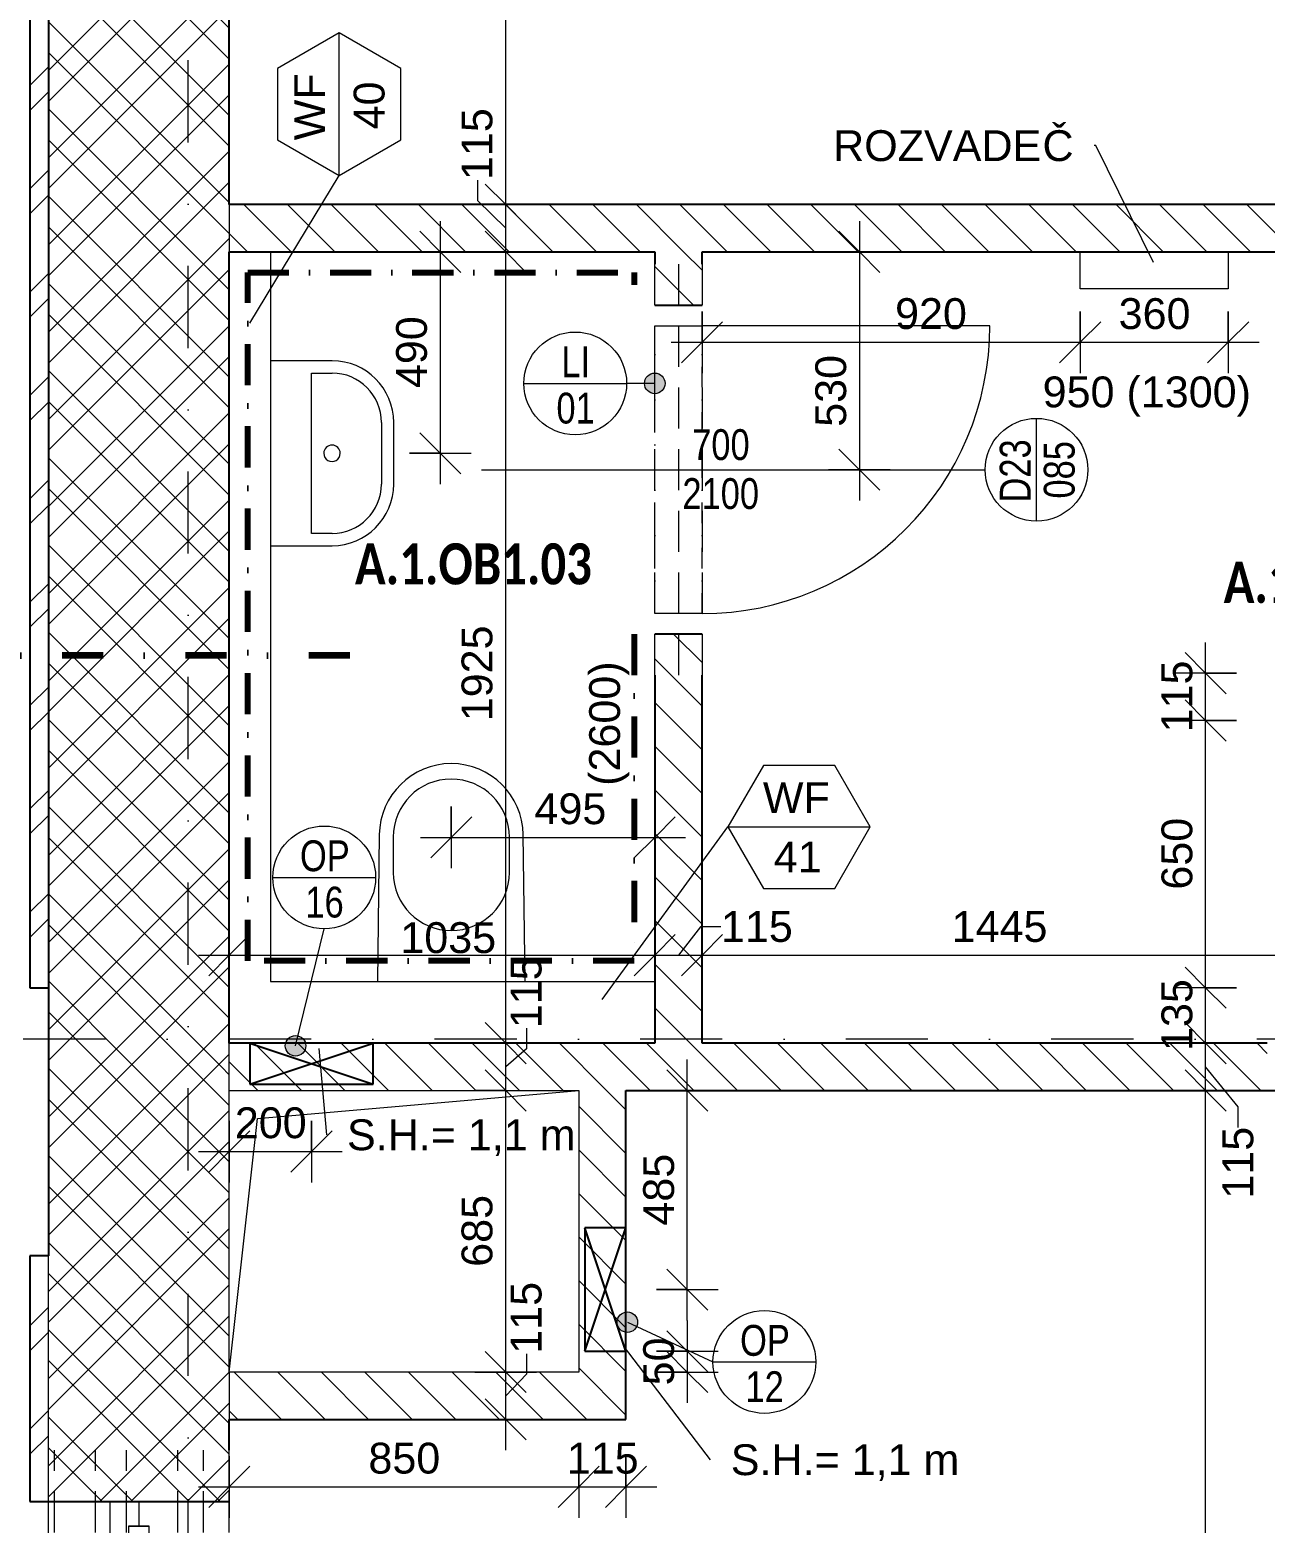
# Model space of a CAD drawing. Header units: millimetres. Extents: x -2616 to 42510, y -3604 to 14792.
# Drawn here: x -385 to 2620, y 5672 to 9305 of the extents above; entities that cross this region are included whole.
import ezdxf

# ---------------------------------------------------------------- set-up
doc = ezdxf.new("R2010")
doc.units = ezdxf.units.MM
for name, pattern in [('HA_Dash_3mm-S1mm', [150, 100, -50]), ('HA_DashDot_10mm-S3mm', [500, 200, -150, 0, -150]), ('HA_DashDot_2_2mm-S0_6mm', [110, 50, -30, 0, -30]), ('HA_DashDot_4mm-S1mm', [200, 100, -50, 0, -50]), ('HA_DashDot_6mm-S2mm', [300, 100, -100, 0, -100])]:
    doc.linetypes.add(name, pattern=pattern)
for name, color, linetype, lineweight in [('A-____-____-DIMS', 9, 'Continuous', 5), ('A-____-____-DIMS-50', 9, 'Continuous', 5), ('A-AREA-____-IDEN', 9, 'Continuous', 9), ('A-DETL-____-OTLN', 9, 'Continuous', 25), ('A-DETL-____-THIN', 9, 'Continuous', 9), ('A-DETL-GENF-OTLN', 9, 'Continuous', 9), ('A-DOOR-____-IDEN', 9, 'Continuous', 9), ('A-DOOR-____-MCUT', 9, 'HA_DashDot_2_2mm-S0_6mm', 9), ('A-DOOR-____-OTLN', 9, 'Continuous', 9), ('A-DOOR-FRAM-MCUT', 9, 'Continuous', 9), ('A-GENM-____-HDLN', 9, 'HA_Dash_3mm-S1mm', 9), ('A-GENM-____-IDEN', 9, 'Continuous', 9), ('A-GENM-____-OTLN', 9, 'Continuous', 9), ('A-GLAZ-____-MCUT', 9, 'Continuous', 5), ('A-GLAZ-____-OTLN', 9, 'Continuous', 5), ('A-WALL-____-IDEN', 9, 'Continuous', 9), ('A-WALL-____-MCUT', 9, 'Continuous', 25), ('A-WALL-____-OTLN', 9, 'Continuous', 9), ('A-WALL-____-PATT', 9, 'Continuous', 25), ('G-____-____-SYMB', 9, 'Continuous', 5), ('G-____-____-TEXT', 9, 'Continuous', 5), ('I-WALL-____-MCUT', 9, 'Continuous', 25), ('I-WALL-____-OTLN', 9, 'Continuous', 9), ('P-SANR-FIXT-OTLN', 9, 'Continuous', 9), ('S-GRID-____-OTLN', 9, 'Continuous', 5)]:
    doc.layers.add(name, color=color, linetype=linetype, lineweight=lineweight)
doc.styles.add('Arial_1', font='arial.ttf', dxfattribs={"height": 75})
doc.styles.add('Arial_2', font='arial.ttf', dxfattribs={"width": 0.8, "height": 75})
doc.styles.add('Calibri_B', font='calibrib.ttf', dxfattribs={"width": 0.8, "height": 100})
doc.dimstyles.new('Inner_Dimensions', dxfattribs={"dimscale": 304.8, "dimtxt": 76.519455, "dimasz": 0.328084, "dimexe": 0.246063, "dimexo": 0.0625, "dimgap": 0.032808, "dimtad": 1, "dimdec": 0, "dimzin": 0, "dimdsep": 46, "dimtxsty": 'Arial_1', "dimblk1": 'OBLIQUE', "dimblk2": 'OBLIQUE', "dimsah": 1, "dimcen": 0.09, "dimdle": 0.246063, "dimazin": 0, "dimtfac": 1, "dimtdec": 4, "dimtix": 1, "dimtmove": 0, "dimatfit": 3, "dimfxl": 0.246063, "dimfxlon": 1, "dimtvp": 1, "dimtolj": 1, "dimtzin": 0, "dimlwd": 9, "dimlwe": 9, "dimarcsym": 2})
doc.dimstyles.new('Inner_Dimensions_1', dxfattribs={"dimscale": 304.8, "dimtxt": 76.519455, "dimasz": 0.328084, "dimexe": 0.246063, "dimexo": 0.0625, "dimgap": 0.032808, "dimtad": 1, "dimdec": 0, "dimzin": 0, "dimdsep": 46, "dimtxsty": 'Arial_1', "dimblk1": 'OBLIQUE', "dimblk2": 'OBLIQUE', "dimsah": 1, "dimcen": 0.09, "dimdle": 0.246063, "dimazin": 0, "dimtfac": 1, "dimtdec": 4, "dimtix": 1, "dimtmove": 1, "dimatfit": 3, "dimfxl": 0.246063, "dimfxlon": 1, "dimtvp": 1, "dimtolj": 1, "dimtzin": 0, "dimlwd": 9, "dimlwe": 9, "dimarcsym": 2})
doc.dimstyles.new('Inner_Dimensions_2', dxfattribs={"dimscale": 304.8, "dimtxt": 76.519455, "dimasz": 0.328084, "dimexe": 0.246063, "dimexo": 0.0625, "dimgap": 0.032808, "dimtad": 1, "dimdec": 0, "dimzin": 0, "dimdsep": 46, "dimtxsty": 'Arial_1', "dimblk1": 'OBLIQUE', "dimblk2": 'OBLIQUE', "dimsah": 1, "dimcen": 0.09, "dimdle": 0.246063, "dimazin": 0, "dimtfac": 1, "dimtdec": 4, "dimtix": 1, "dimtmove": 2, "dimatfit": 3, "dimfxl": 0.246063, "dimfxlon": 1, "dimtvp": 1, "dimtolj": 1, "dimtzin": 0, "dimlwd": 9, "dimlwe": 9, "dimarcsym": 2})
pattern_1 = [(135, (0, 0), (-53.033, -53.033), [])]
pattern_2 = [(45, (0, 0), (-106.066, 106.066), []), (45, (75, 0), (-106.066, 106.066), []), (315, (0, 0), (106.066, 106.066), []), (315, (75, 0), (106.066, 106.066), [])]

# ---------------------------------------------------------------- blocks, each defined once
blk = doc.blocks.new('HA_DR_Single_Swing_Solid - In_OJ_700x2100-2215885-DSP_1NP-A')
at = {"layer": 'A-DOOR-____-MCUT'}
for p, q in [((-350, 57.5), (350, 57.5)), ((-350, -57.5), (350, -57.5))]:
    blk.add_line(p, q, dxfattribs=at)
at = {"layer": 'A-DOOR-____-OTLN', "lineweight": 5}
blk.add_line((350, -757.5), (350, -57.5), dxfattribs=at)
blk.add_arc((350, -57.5), 700, 180, 270, dxfattribs=at)
at = {"layer": 'A-DOOR-FRAM-MCUT'}
for p, q in [((-350, -57.5), (-350, 57.5)), ((350, 57.5), (350, -57.5))]:
    blk.add_line(p, q, dxfattribs=at)
blk = doc.blocks.new('HA_WD_SinglePanel - 1000x3200-2168127-DSP_1NP-A')
at = {"layer": 'A-GLAZ-____-MCUT'}
for p, q in [((-440, 25), (-440, -25)), ((-390, 25), (-440, 25)), ((-390, -25), (-390, 25)), ((390, 5), (-390, 5)), ((390, 25), (390, -25)), ((440, 25), (390, 25)), ((440, -25), (440, 25)), ((-500, 0), (-440, 0)), ((-440, -25), (-390, -25)), ((-420, -25), (-420, -70)), ((390, -5), (-390, -5)), ((390, -25), (440, -25)), ((420, -70), (420, -25)), ((440, 0), (500, 0)), ((-420, -70), (-500, -70)), ((500, -70), (420, -70))]:
    blk.add_line(p, q, dxfattribs=at)
at = {"layer": 'A-GLAZ-____-OTLN'}
for p, q in [((-440, -25), (-440, 25)), ((440, 25), (-440, 25)), ((390, 25), (-390, 25)), ((440, 25), (440, -25)), ((-440, -25), (440, -25)), ((390, -25), (-390, -25)), ((420, -70), (-420, -70))]:
    blk.add_line(p, q, dxfattribs=at)
blk = doc.blocks.new('HA_GM_Shaft_Rectangle - Default-2240305-DSP_1NP-A')
at = {"layer": 'A-DETL-GENF-OTLN'}
for p, q in [((68.5, -68.5), (850, 0)), ((0, -685), (68.5, -68.5))]:
    blk.add_line(p, q, dxfattribs=at)
at = {"layer": 'A-GENM-____-OTLN'}
for p, q in [((0, -685), (0, 0)), ((0, 0), (850, 0)), ((850, 0), (850, -685)), ((850, -685), (0, -685))]:
    blk.add_line(p, q, dxfattribs=at)
blk = doc.blocks.new('ABMV_Toilet_WallHung - Default-1481197-DSP_1NP-A')
at = {"layer": 'A-GENM-____-OTLN'}
for p, q in [((-50, 432.3), (-54.6, 75)), ((-16.3, 426.2), (-16.3, 340.3)), ((266.3, 340.3), (266.3, 426.2)), ((304.6, 75), (300, 432.3))]:
    blk.add_line(p, q, dxfattribs=at)
for centre, radius, start, end in [((125, 430.1), 175, 0.7323, 179.2677), ((125, 426.2), 141.3, 0, 180), ((125, 340.3), 141.3, 180, 360)]:
    blk.add_arc(centre, radius, start, end, dxfattribs=at)
blk = doc.blocks.new('ABMV_WashBasin_Generic - 450x300-1481137-DSP_1NP-A')
at = {"layer": 'P-SANR-FIXT-OTLN'}
for p, q in [((200, 350), (50, 350)), ((50, 320), (200, 320)), ((-100, 200), (-100, 50)), ((-70, 150), (-70, 200)), ((320, 200), (320, 150)), ((350, 50), (350, 200)), ((320, 150), (-70, 150))]:
    blk.add_line(p, q, dxfattribs=at)
for centre, radius, start, end in [((50, 200), 150, 90, 180), ((200, 200), 150, 360, 90), ((50, 200), 120, 90, 180), ((200, 200), 120, 360, 90), ((125, 200), 20, 90, 270), ((125, 200), 20, 270, 90)]:
    blk.add_arc(centre, radius, start, end, dxfattribs=at)
blk = doc.blocks.new('HA_GM_Tiling_LineBased - Generic Tiles-2157053-DSP_1NP-A')
at = {"layer": 'A-GENM-____-OTLN', "linetype": 'HA_DashDot_4mm-S1mm', "lineweight": 80}
blk.add_line((0, -50), (795, -50), dxfattribs=at)
blk = doc.blocks.new('HA_GM_Tiling_LineBased - Generic Tiles-2157054-DSP_1NP-A')
at = {"layer": 'A-GENM-____-OTLN', "linetype": 'HA_DashDot_4mm-S1mm', "lineweight": 80}
blk.add_line((50, -50), (990, -50), dxfattribs=at)
blk = doc.blocks.new('HA_GM_Tiling_LineBased - Generic Tiles-2157055-DSP_1NP-A')
at = {"layer": 'A-GENM-____-OTLN', "linetype": 'HA_DashDot_4mm-S1mm', "lineweight": 80}
blk.add_line((50, -50), (80, -50), dxfattribs=at)
blk = doc.blocks.new('HA_GM_Tiling_LineBased - Generic Tiles-2157056-DSP_1NP-A')
at = {"layer": 'A-GENM-____-OTLN', "linetype": 'HA_DashDot_4mm-S1mm', "lineweight": 80}
blk.add_line((50, -50), (1725, -50), dxfattribs=at)
blk = doc.blocks.new('TB_Porotherm KP11_5_1000mm - TB_Porotherm KP11_5_1000mm-1965691-DSP_1NP-A')
at = {"layer": 'A-GENM-____-HDLN'}
for p, q in [((-500, 57.5), (500, 57.5)), ((-500, 0), (500, 0)), ((500, -57.5), (-500, -57.5))]:
    blk.add_line(p, q, dxfattribs=at)
blk = doc.blocks.new('TB_Porotherm KPVarioUNI_1250mm - TB_Porotherm KPVarioUNI_1250mm-1997363-DSP_1NP-A')
at = {"layer": 'A-GENM-____-HDLN'}
for p, q in [((-625, 205), (625, 205)), ((-625, 105), (625, 105)), ((-625, 30), (625, 30)), ((-100, 0), (100, 0)), ((-625, -95), (625, -95)), ((-625, -157.5), (625, -157.5)), ((-625, -220), (625, -220))]:
    blk.add_line(p, q, dxfattribs=at)
blk = doc.blocks.new('DIMBLOCK83-DSP_1NP-A')
at = {"layer": 'A-____-____-DIMS-50', "lineweight": 9}
for p, q in [((2474.9, 6725), (2424.9, 6775)), ((2399.9, 6725), (2549.9, 6725)), ((2474.9, 6725), (2399.9, 6725)), ((2474.9, 100), (2474.9, 6725)), ((2474.9, 6725), (2524.9, 6675)), ((2474.9, 100), (2424.9, 150)), ((2399.9, 100), (2549.9, 100)), ((2474.9, 100), (2399.9, 100)), ((2474.9, 100), (2524.9, 50))]:
    blk.add_line(p, q, dxfattribs=at)
at = {"layer": 'A-____-____-DIMS-50', "color": 0, "lineweight": 9, "insert": (2367.5, 3297.1), "char_height": 75, "width": 276.883, "attachment_point": 1, "rotation": 90, "line_spacing_factor": 0.941778, "style": 'Arial_1'}
blk.add_mtext('6625', dxfattribs=at)
blk = doc.blocks.new('_Oblique')
at = {"color": 0, "linetype": 'ByBlock', "lineweight": -2}
blk.add_line((-0.5, -0.5), (0.5, 0.5), dxfattribs=at)
blk = doc.blocks.new('DIMBLOCK84-DSP_1NP-A')
at = {"layer": 'A-____-____-DIMS-50', "lineweight": 9}
for p, q in [((2474.9, 6840), (2424.9, 6890)), ((2399.9, 6840), (2549.9, 6840)), ((2474.9, 6840), (2399.9, 6840)), ((2474.9, 6725), (2474.9, 6840)), ((2474.9, 6840), (2524.9, 6790)), ((2474.9, 6725), (2424.9, 6775)), ((2554.4, 6684.9), (2474.9, 6782.5)), ((2399.9, 6725), (2549.9, 6725)), ((2474.9, 6725), (2399.9, 6725)), ((2474.9, 6725), (2524.9, 6675)), ((2554.4, 6634.9), (2554.4, 6684.9))]:
    blk.add_line(p, q, dxfattribs=at)
at = {"layer": 'A-____-____-DIMS-50', "color": 0, "lineweight": 9, "insert": (2515.9, 6461.8), "char_height": 75, "width": 207.662, "attachment_point": 1, "rotation": 90, "line_spacing_factor": 0.941778, "style": 'Arial_1'}
blk.add_mtext('115', dxfattribs=at)
blk = doc.blocks.new('DIMBLOCK85-DSP_1NP-A')
at = {"layer": 'A-____-____-DIMS-50', "lineweight": 9}
for p, q in [((2474.9, 6975), (2424.9, 7025)), ((2549.9, 6975), (2399.9, 6975)), ((2474.9, 6840), (2474.9, 6975)), ((2474.9, 6975), (2524.9, 6925)), ((2474.9, 6975), (2549.9, 6975)), ((2474.9, 6840), (2424.9, 6890)), ((2399.9, 6840), (2549.9, 6840)), ((2474.9, 6840), (2399.9, 6840)), ((2474.9, 6840), (2524.9, 6790))]:
    blk.add_line(p, q, dxfattribs=at)
at = {"layer": 'A-____-____-DIMS-50', "color": 0, "lineweight": 9, "insert": (2367.5, 6821), "char_height": 75, "width": 207.662, "attachment_point": 1, "rotation": 90, "line_spacing_factor": 0.941778, "style": 'Arial_1'}
blk.add_mtext('135', dxfattribs=at)
blk = doc.blocks.new('DIMBLOCK86-DSP_1NP-A')
at = {"layer": 'A-____-____-DIMS-50', "lineweight": 9}
for p, q in [((2474.9, 7625), (2424.9, 7675)), ((2549.9, 7625), (2399.9, 7625)), ((2474.9, 6975), (2474.9, 7625)), ((2474.9, 7625), (2524.9, 7575)), ((2474.9, 7625), (2549.9, 7625)), ((2474.9, 6975), (2424.9, 7025)), ((2549.9, 6975), (2399.9, 6975)), ((2474.9, 6975), (2524.9, 6925)), ((2474.9, 6975), (2549.9, 6975))]:
    blk.add_line(p, q, dxfattribs=at)
at = {"layer": 'A-____-____-DIMS-50', "color": 0, "lineweight": 9, "insert": (2367.5, 7213.5), "char_height": 75, "width": 207.662, "attachment_point": 1, "rotation": 90, "line_spacing_factor": 0.941778, "style": 'Arial_1'}
blk.add_mtext('650', dxfattribs=at)
blk = doc.blocks.new('DIMBLOCK87-DSP_1NP-A')
at = {"layer": 'A-____-____-DIMS-50', "lineweight": 9}
for p, q in [((2474.9, 7625), (2474.9, 7815)), ((2474.9, 7740), (2424.9, 7790)), ((2549.9, 7740), (2399.9, 7740)), ((2474.9, 7740), (2524.9, 7690)), ((2474.9, 7740), (2549.9, 7740)), ((2474.9, 7625), (2424.9, 7675)), ((2549.9, 7625), (2399.9, 7625)), ((2474.9, 7625), (2524.9, 7575)), ((2474.9, 7625), (2549.9, 7625))]:
    blk.add_line(p, q, dxfattribs=at)
at = {"layer": 'A-____-____-DIMS-50', "color": 0, "lineweight": 9, "insert": (2367.5, 7596), "char_height": 75, "width": 207.662, "attachment_point": 1, "rotation": 90, "line_spacing_factor": 0.941778, "style": 'Arial_1'}
blk.add_mtext('115', dxfattribs=at)
blk = doc.blocks.new('HA_TAG_Door_TypeMark_wDimensions - Scale50_Right with Bouble-921060-DSP_1NP-A')
at = {"layer": 'A-DOOR-____-IDEN'}
for p, q in [((0, 5), (0, -19.5)), ((-2.5, -22), (2.5, -22))]:
    blk.add_line(p, q, dxfattribs=at)
blk.add_circle((0, -22), 2.5, dxfattribs=at)
blk = doc.blocks.new('DIMBLOCK107-DSP_1NP-A')
at = {"layer": 'A-____-____-DIMS-50', "lineweight": 9}
for p, q in [((100, 7129), (100, 6979)), ((100, 7054), (100, 7129)), ((1135, 7129), (1135, 6979)), ((1135, 7054), (1135, 7129)), ((100, 7054), (150, 7104)), ((1135, 7054), (1185, 7104)), ((25, 7054), (1135, 7054)), ((100, 7054), (50, 7004)), ((1135, 7054), (1085, 7004))]:
    blk.add_line(p, q, dxfattribs=at)
at = {"layer": 'A-____-____-DIMS-50', "color": 0, "lineweight": 9, "insert": (516.1, 7134.3), "char_height": 75, "width": 276.883, "attachment_point": 1, "line_spacing_factor": 0.941778, "style": 'Arial_1'}
blk.add_mtext('1035', dxfattribs=at)
blk = doc.blocks.new('DIMBLOCK108-DSP_1NP-A')
at = {"layer": 'A-____-____-DIMS-50', "lineweight": 9}
for p, q in [((1135, 7129), (1135, 6979)), ((1135, 7054), (1135, 7129)), ((1246, 7122.9), (1192.5, 7054)), ((1296, 7122.9), (1246, 7122.9)), ((1250, 7129), (1250, 6979)), ((1250, 7054), (1250, 7129)), ((1135, 7054), (1185, 7104)), ((1250, 7054), (1300, 7104)), ((1135, 7054), (1085, 7004)), ((1135, 7054), (1250, 7054)), ((1250, 7054), (1200, 7004))]:
    blk.add_line(p, q, dxfattribs=at)
at = {"layer": 'A-____-____-DIMS-50', "color": 0, "lineweight": 9, "insert": (1296, 7161.4), "char_height": 75, "width": 207.662, "attachment_point": 1, "line_spacing_factor": 0.941778, "style": 'Arial_1'}
blk.add_mtext('115', dxfattribs=at)
blk = doc.blocks.new('DIMBLOCK109-DSP_1NP-A')
at = {"layer": 'A-____-____-DIMS-50', "lineweight": 9}
for p, q in [((1250, 7129), (1250, 6979)), ((1250, 7054), (1250, 7129)), ((2695, 7129), (2695, 6979)), ((2695, 7054), (2695, 7129)), ((1250, 7054), (1300, 7104)), ((2695, 7054), (2745, 7104)), ((1250, 7054), (1200, 7004)), ((1250, 7054), (2695, 7054)), ((2695, 7054), (2645, 7004))]:
    blk.add_line(p, q, dxfattribs=at)
at = {"layer": 'A-____-____-DIMS-50', "color": 0, "lineweight": 9, "insert": (1857.1, 7161.4), "char_height": 75, "width": 276.883, "attachment_point": 1, "line_spacing_factor": 0.941778, "style": 'Arial_1'}
blk.add_mtext('1445', dxfattribs=at)
blk = doc.blocks.new('HA_TAG_WA_Partitions - Group _ Type Mark-556634-DSP_1NP-A')
at = {"layer": 'A-WALL-____-IDEN'}
for p, q in [((-1.732, 3), (-3.464, 0)), ((1.732, 3), (-1.732, 3)), ((3.464, 0), (1.732, 3)), ((-3.464, 0), (3.464, 0)), ((-3.464, 0), (-1.732, -3)), ((1.732, -3), (3.464, 0)), ((-1.732, -3), (1.732, -3))]:
    blk.add_line(p, q, dxfattribs=at)
blk = doc.blocks.new('DIMBLOCK137-DSP_1NP-A')
at = {"layer": 'A-____-____-DIMS-50', "lineweight": 9}
for p, q in [((772.4, 6040), (722.4, 6090)), ((823, 6084.5), (823, 6034.5)), ((697.4, 6040), (847.4, 6040)), ((772.4, 6040), (697.4, 6040)), ((772.4, 5850), (772.4, 6040)), ((772.4, 6040), (822.4, 5990)), ((823, 6034.5), (772.4, 5982.5)), ((772.4, 5925), (722.4, 5975)), ((697.4, 5925), (847.4, 5925)), ((772.4, 5925), (697.4, 5925)), ((772.4, 5925), (822.4, 5875))]:
    blk.add_line(p, q, dxfattribs=at)
at = {"layer": 'A-____-____-DIMS-50', "color": 0, "lineweight": 9, "insert": (784.5, 6084.5), "char_height": 75, "width": 207.662, "attachment_point": 1, "rotation": 90, "line_spacing_factor": 0.941778, "style": 'Arial_1'}
blk.add_mtext('115', dxfattribs=at)
blk = doc.blocks.new('DIMBLOCK138-DSP_1NP-A')
at = {"layer": 'A-____-____-DIMS-50', "lineweight": 9}
for p, q in [((772.4, 6725), (722.4, 6775)), ((697.4, 6725), (847.4, 6725)), ((772.4, 6725), (697.4, 6725)), ((772.4, 6040), (772.4, 6725)), ((772.4, 6725), (822.4, 6675)), ((772.4, 6040), (722.4, 6090)), ((697.4, 6040), (847.4, 6040)), ((772.4, 6040), (697.4, 6040)), ((772.4, 6040), (822.4, 5990))]:
    blk.add_line(p, q, dxfattribs=at)
at = {"layer": 'A-____-____-DIMS-50', "color": 0, "lineweight": 9, "insert": (665, 6296), "char_height": 75, "width": 207.662, "attachment_point": 1, "rotation": 90, "line_spacing_factor": 0.941778, "style": 'Arial_1'}
blk.add_mtext('685', dxfattribs=at)
blk = doc.blocks.new('DIMBLOCK139-DSP_1NP-A')
at = {"layer": 'A-____-____-DIMS-50', "lineweight": 9}
for p, q in [((772.4, 6840), (722.4, 6890)), ((823, 6876.3), (823, 6826.3)), ((697.4, 6840), (847.4, 6840)), ((772.4, 6840), (697.4, 6840)), ((772.4, 6725), (772.4, 6840)), ((772.4, 6840), (822.4, 6790)), ((823, 6826.3), (772.4, 6782.5)), ((772.4, 6725), (722.4, 6775)), ((697.4, 6725), (847.4, 6725)), ((772.4, 6725), (697.4, 6725)), ((772.4, 6725), (822.4, 6675))]:
    blk.add_line(p, q, dxfattribs=at)
at = {"layer": 'A-____-____-DIMS-50', "color": 0, "lineweight": 9, "insert": (784.5, 6876.3), "char_height": 75, "width": 207.662, "attachment_point": 1, "rotation": 90, "line_spacing_factor": 0.941778, "style": 'Arial_1'}
blk.add_mtext('115', dxfattribs=at)
blk = doc.blocks.new('DIMBLOCK140-DSP_1NP-A')
at = {"layer": 'A-____-____-DIMS-50', "lineweight": 9}
for p, q in [((772.4, 8765), (722.4, 8815)), ((697.4, 8765), (847.4, 8765)), ((772.4, 8765), (697.4, 8765)), ((772.4, 6840), (772.4, 8765)), ((772.4, 8765), (822.4, 8715)), ((772.4, 6840), (722.4, 6890)), ((697.4, 6840), (847.4, 6840)), ((772.4, 6840), (697.4, 6840)), ((772.4, 6840), (822.4, 6790))]:
    blk.add_line(p, q, dxfattribs=at)
at = {"layer": 'A-____-____-DIMS-50', "color": 0, "lineweight": 9, "insert": (665, 7623.1), "char_height": 75, "width": 276.883, "attachment_point": 1, "rotation": 90, "line_spacing_factor": 0.941778, "style": 'Arial_1'}
blk.add_mtext('1925', dxfattribs=at)
blk = doc.blocks.new('DIMBLOCK141-DSP_1NP-A')
at = {"layer": 'A-____-____-DIMS-50', "lineweight": 9}
for p, q in [((703.5, 8939.6), (703.5, 8889.6)), ((772.4, 8880), (722.4, 8930)), ((697.4, 8880), (847.4, 8880)), ((772.4, 8880), (697.4, 8880)), ((703.5, 8889.6), (772.4, 8822.5)), ((772.4, 8765), (772.4, 8880)), ((772.4, 8880), (822.4, 8830)), ((772.4, 8765), (722.4, 8815)), ((697.4, 8765), (847.4, 8765)), ((772.4, 8765), (697.4, 8765)), ((772.4, 8765), (822.4, 8715))]:
    blk.add_line(p, q, dxfattribs=at)
at = {"layer": 'A-____-____-DIMS-50', "color": 0, "lineweight": 9, "insert": (665, 8939.6), "char_height": 75, "width": 207.662, "attachment_point": 1, "rotation": 90, "line_spacing_factor": 0.941778, "style": 'Arial_1'}
blk.add_mtext('115', dxfattribs=at)
blk = doc.blocks.new('DIMBLOCK142-DSP_1NP-A')
at = {"layer": 'A-____-____-DIMS-50', "lineweight": 9}
for p, q in [((772.4, 8880), (772.4, 11625)), ((772.4, 11550), (722.4, 11600)), ((697.4, 11550), (847.4, 11550)), ((772.4, 11550), (697.4, 11550)), ((772.4, 11550), (822.4, 11500)), ((772.4, 8880), (722.4, 8930)), ((697.4, 8880), (847.4, 8880)), ((772.4, 8880), (697.4, 8880)), ((772.4, 8880), (822.4, 8830))]:
    blk.add_line(p, q, dxfattribs=at)
at = {"layer": 'A-____-____-DIMS-50', "color": 0, "lineweight": 9, "insert": (665, 10099.6), "char_height": 75, "width": 276.883, "attachment_point": 1, "rotation": 90, "line_spacing_factor": 0.941778, "style": 'Arial_1'}
blk.add_mtext('2670', dxfattribs=at)
blk = doc.blocks.new('DIMBLOCK143-DSP_1NP-A')
at = {"layer": 'A-____-____-DIMS-50', "lineweight": 9}
for p, q in [((100, 5835.7), (100, 5685.7)), ((100, 5760.7), (100, 5835.7)), ((950, 5835.7), (950, 5685.7)), ((950, 5760.7), (950, 5835.7)), ((100, 5760.7), (150, 5810.7)), ((950, 5760.7), (1000, 5810.7)), ((25, 5760.7), (950, 5760.7)), ((100, 5760.7), (50, 5710.7)), ((950, 5760.7), (900, 5710.7))]:
    blk.add_line(p, q, dxfattribs=at)
at = {"layer": 'A-____-____-DIMS-50', "color": 0, "lineweight": 9, "insert": (438.5, 5868.1), "char_height": 75, "width": 207.662, "attachment_point": 1, "line_spacing_factor": 0.941778, "style": 'Arial_1'}
blk.add_mtext('850', dxfattribs=at)
blk = doc.blocks.new('DIMBLOCK144-DSP_1NP-A')
at = {"layer": 'A-____-____-DIMS-50', "lineweight": 9}
for p, q in [((950, 5835.7), (950, 5685.7)), ((950, 5760.7), (950, 5835.7)), ((1065, 5835.7), (1065, 5685.7)), ((1065, 5760.7), (1065, 5835.7)), ((950, 5760.7), (1000, 5810.7)), ((1065, 5760.7), (1115, 5810.7)), ((950, 5760.7), (900, 5710.7)), ((950, 5760.7), (1140, 5760.7)), ((1065, 5760.7), (1015, 5710.7))]:
    blk.add_line(p, q, dxfattribs=at)
at = {"layer": 'A-____-____-DIMS-50', "color": 0, "lineweight": 9, "insert": (921, 5868.1), "char_height": 75, "width": 207.662, "attachment_point": 1, "line_spacing_factor": 0.941778, "style": 'Arial_1'}
blk.add_mtext('115', dxfattribs=at)
blk = doc.blocks.new('DIMBLOCK154-DSP_1NP-A')
at = {"layer": 'A-____-____-DIMS-50', "lineweight": 9}
for p, q in [((1632.8, 8840), (1632.8, 8160)), ((1632.8, 8765), (1582.8, 8815)), ((1707.8, 8765), (1557.8, 8765)), ((1632.8, 8765), (1682.8, 8715)), ((1632.8, 8765), (1707.8, 8765)), ((1632.8, 8235), (1582.8, 8285)), ((1707.8, 8235), (1557.8, 8235)), ((1632.8, 8235), (1682.8, 8185)), ((1632.8, 8235), (1707.8, 8235))]:
    blk.add_line(p, q, dxfattribs=at)
at = {"layer": 'A-____-____-DIMS-50', "color": 0, "lineweight": 9, "insert": (1525.5, 8339.3), "char_height": 75, "width": 207.662, "attachment_point": 1, "rotation": 90, "line_spacing_factor": 0.941778, "style": 'Arial_1'}
blk.add_mtext('530', dxfattribs=at)
blk = doc.blocks.new('HA_TAG_GM_Products - Generic-588599-DSP_1NP-A')
at = {"layer": 'A-GENM-____-IDEN'}
blk.add_line((-2.5, 0), (2.5, 0), dxfattribs=at)
blk.add_circle((0, 0), 2.5, dxfattribs=at)
blk = doc.blocks.new('DIMBLOCK167-DSP_1NP-A')
at = {"layer": 'A-____-____-DIMS-50', "lineweight": 9}
for p, q in [((1250, 8620), (1250, 8470)), ((1250, 8545), (1250, 8620)), ((2169.8, 8620), (2169.8, 8470)), ((2169.8, 8545), (2169.8, 8620)), ((1250, 8545), (1300, 8595)), ((2169.8, 8545), (2219.8, 8595)), ((1175, 8545), (2169.8, 8545)), ((1250, 8545), (1200, 8495)), ((2169.8, 8545), (2119.8, 8495))]:
    blk.add_line(p, q, dxfattribs=at)
at = {"layer": 'A-____-____-DIMS-50', "color": 0, "lineweight": 9, "insert": (1719.5, 8652.3), "char_height": 75, "width": 207.662, "attachment_point": 1, "line_spacing_factor": 0.941778, "style": 'Arial_1'}
blk.add_mtext('920', dxfattribs=at)
blk = doc.blocks.new('DIMBLOCK168-DSP_1NP-A')
at = {"layer": 'A-____-____-DIMS-50', "lineweight": 9}
for p, q in [((2169.8, 8620), (2169.8, 8470)), ((2169.8, 8545), (2169.8, 8620)), ((2529.8, 8620), (2529.8, 8470)), ((2529.8, 8545), (2529.8, 8620)), ((2169.8, 8545), (2219.8, 8595)), ((2529.8, 8545), (2579.8, 8595)), ((2169.8, 8545), (2119.8, 8495)), ((2169.8, 8545), (2604.8, 8545)), ((2529.8, 8545), (2479.8, 8495))]:
    blk.add_line(p, q, dxfattribs=at)
at = {"layer": 'A-____-____-DIMS-50', "color": 0, "lineweight": 9, "insert": (2263.3, 8652.3), "char_height": 75, "width": 207.662, "attachment_point": 1, "line_spacing_factor": 0.941778, "style": 'Arial_1'}
blk.add_mtext('360', dxfattribs=at)
blk = doc.blocks.new('DIMBLOCK223-DSP_1NP-A')
at = {"layer": 'A-____-____-DIMS-50', "lineweight": 9}
for p, q in [((100, 6651.5), (100, 6501.5)), ((100, 6576.5), (100, 6651.5)), ((300, 6651.5), (300, 6501.5)), ((300, 6576.5), (300, 6651.5)), ((100, 6576.5), (150, 6626.5)), ((300, 6576.5), (350, 6626.5)), ((25, 6576.5), (375, 6576.5)), ((100, 6576.5), (50, 6526.5)), ((300, 6576.5), (250, 6526.5))]:
    blk.add_line(p, q, dxfattribs=at)
at = {"layer": 'A-____-____-DIMS-50', "color": 0, "lineweight": 9, "insert": (113.5, 6683.9), "char_height": 75, "width": 207.662, "attachment_point": 1, "line_spacing_factor": 0.941778, "style": 'Arial_1'}
blk.add_mtext('200', dxfattribs=at)
blk = doc.blocks.new('DIMBLOCK224-DSP_1NP-A')
at = {"layer": 'A-____-____-DIMS-50', "lineweight": 9}
for p, q in [((1214.1, 6165.5), (1214.1, 6800)), ((1214.1, 6725), (1164.1, 6775)), ((1139.1, 6725), (1289.1, 6725)), ((1214.1, 6725), (1139.1, 6725)), ((1214.1, 6725), (1264.1, 6675)), ((1214.1, 6240.5), (1164.1, 6290.5)), ((1139.1, 6240.5), (1289.1, 6240.5)), ((1214.1, 6240.5), (1139.1, 6240.5)), ((1214.1, 6240.5), (1264.1, 6190.5))]:
    blk.add_line(p, q, dxfattribs=at)
at = {"layer": 'A-____-____-DIMS-50', "color": 0, "lineweight": 9, "insert": (1106.8, 6396.2), "char_height": 75, "width": 207.662, "attachment_point": 1, "rotation": 90, "line_spacing_factor": 0.941778, "style": 'Arial_1'}
blk.add_mtext('485', dxfattribs=at)
blk = doc.blocks.new('DIMBLOCK230-DSP_1NP-A')
at = {"layer": 'A-____-____-DIMS-50', "lineweight": 9}
for p, q in [((613.2, 8840), (613.2, 8200)), ((613.2, 8765), (563.2, 8815)), ((688.2, 8765), (538.2, 8765)), ((613.2, 8765), (663.2, 8715)), ((613.2, 8765), (688.2, 8765)), ((613.2, 8275), (563.2, 8325)), ((538.2, 8275), (688.2, 8275)), ((613.2, 8275), (538.2, 8275)), ((613.2, 8275), (663.2, 8225))]:
    blk.add_line(p, q, dxfattribs=at)
at = {"layer": 'A-____-____-DIMS-50', "color": 0, "lineweight": 9, "insert": (505.8, 8433.5), "char_height": 75, "width": 207.662, "attachment_point": 1, "rotation": 90, "line_spacing_factor": 0.941778, "style": 'Arial_1'}
blk.add_mtext('490', dxfattribs=at)
blk = doc.blocks.new('DIMBLOCK231-DSP_1NP-A')
at = {"layer": 'A-____-____-DIMS-50', "lineweight": 9}
for p, q in [((640, 7415.5), (640, 7265.5)), ((640, 7340.5), (640, 7415.5)), ((1135, 7415.5), (1135, 7265.5)), ((1135, 7340.5), (1135, 7415.5)), ((640, 7340.5), (690, 7390.5)), ((1135, 7340.5), (1185, 7390.5)), ((565, 7340.5), (1210, 7340.5)), ((640, 7340.5), (590, 7290.5)), ((1135, 7340.5), (1085, 7290.5))]:
    blk.add_line(p, q, dxfattribs=at)
at = {"layer": 'A-____-____-DIMS-50', "color": 0, "lineweight": 9, "insert": (842.4, 7447.8), "char_height": 75, "width": 207.662, "attachment_point": 1, "line_spacing_factor": 0.941778, "style": 'Arial_1'}
blk.add_mtext('495', dxfattribs=at)
blk = doc.blocks.new('DIMBLOCK241-DSP_1NP-A')
at = {"layer": 'A-____-____-DIMS-50', "lineweight": 9}
for p, q in [((1214.1, 6090.5), (1164.1, 6140.5)), ((1214.1, 6165.5), (1214.1, 5965)), ((1139.1, 6090.5), (1289.1, 6090.5)), ((1214.1, 6090.5), (1139.1, 6090.5)), ((1214.1, 6040), (1164.1, 6090)), ((1214.1, 6090.5), (1264.1, 6040.5)), ((1139.1, 6040), (1289.1, 6040)), ((1214.1, 6040), (1139.1, 6040)), ((1214.1, 6040), (1264.1, 5990))]:
    blk.add_line(p, q, dxfattribs=at)
at = {"layer": 'A-____-____-DIMS-50', "color": 0, "lineweight": 9, "insert": (1106.8, 6007.6), "char_height": 75, "width": 138.441, "attachment_point": 1, "rotation": 90, "line_spacing_factor": 0.941778, "style": 'Arial_1'}
blk.add_mtext('50', dxfattribs=at)

msp = doc.modelspace()

# ---------------------------------------------------------------- hatches: boundary and pattern name
at = {"layer": 'A-GENM-____-IDEN'}
h = msp.add_hatch(color=256, dxfattribs=at)
edge = h.paths.add_edge_path()
edge.add_arc((1135, 8445), 25, 0, 360)
h = msp.add_hatch(color=256, dxfattribs=at)
edge = h.paths.add_edge_path()
edge.add_arc((261.3, 6833.6), 25, 0, 360)
h = msp.add_hatch(color=256, dxfattribs=at)
edge = h.paths.add_edge_path()
edge.add_arc((1068.3, 6161.3), 25, 0, 360)
at = {"layer": 'A-WALL-____-PATT', "lineweight": 5}
h = msp.add_hatch(dxfattribs=at)
h.set_pattern_fill('FP_4', color=256, style=0, pattern_type=2)
h.set_pattern_definition([(45, (0, 0), (-125.7236, 125.7236), []), (45, (0, 190.5), (-125.7236, 125.7236), [])])
h.paths.add_polyline_path([(-385, -385), (-340, -340), (-340, 1725), (-385, 1725)])
h.paths.add_polyline_path([(-385, 2725), (-340, 2725), (-340, 4725), (-385, 4725)])
h.paths.add_polyline_path([(-340, 5725), (-340, 6322.9), (-385, 6322.9), (-385, 5725)])
h.paths.add_polyline_path([(-340, 6975), (-340, 11990), (-385, 12035), (-385, 6975)])
h = msp.add_hatch(dxfattribs=at)
h.set_pattern_fill('FP_1', color=256, style=0, pattern_type=2)
h.set_pattern_definition(pattern_2)
h.paths.add_polyline_path([(100, 6782.5), (100, 11550), (-340, 11550), (-340, 6782.5), (-97.1, 6782.5)])
h = msp.add_hatch(dxfattribs=at)
h.set_pattern_fill('FP_3', color=256, style=0, pattern_type=2)
h.set_pattern_definition(pattern_1)
h.paths.add_polyline_path([(1603.7, 8765), (3510, 8765), (3510, 8880), (100, 8880), (100, 8765), (1250, 8765)])
h = msp.add_hatch(dxfattribs=at)
h.set_pattern_fill('FP_3', color=256, style=0, pattern_type=2)
h.set_pattern_definition(pattern_1)
h.paths.add_polyline_path([(1250, 6840), (1250, 7835), (1135, 7835), (1135, 6840)])
h.paths.add_polyline_path([(1135, 8635), (1250, 8635), (1250, 8765), (1135, 8765)])
h = msp.add_hatch(dxfattribs=at)
h.set_pattern_fill('FP_3', color=256, style=0, pattern_type=2)
h.set_pattern_definition(pattern_1)
h.paths.add_polyline_path([(2625, 6725), (2625, 6840), (100, 6840), (100, 6725), (1603.7, 6725)])
h = msp.add_hatch(dxfattribs=at)
h.set_pattern_fill('FP_1', color=256, style=0, pattern_type=2)
h.set_pattern_definition(pattern_2)
h.paths.add_polyline_path([(-340, -340), (99.8, -340), (100, 1725), (-340, 1725)])
h.paths.add_polyline_path([(100, 2725), (100, 4725), (-340, 4725), (-340, 2725)])
h.paths.add_polyline_path([(100, 5725), (100, 6782.5), (-340, 6782.5), (-340, 5725), (-97.1, 5725)])
h = msp.add_hatch(dxfattribs=at)
h.set_pattern_fill('FP_3', color=256, style=0, pattern_type=2)
h.set_pattern_definition(pattern_1)
h.paths.add_polyline_path([(1065, 5925), (1065, 6725), (950, 6725), (950, 5925)])
h = msp.add_hatch(dxfattribs=at)
h.set_pattern_fill('FP_3', color=256, style=0, pattern_type=2)
h.set_pattern_definition(pattern_1)
h.paths.add_polyline_path([(950, 5925), (950, 6040), (100, 6040), (100, 5925)])

# ---------------------------------------------------------------- linework, layer by layer
at = {"layer": 'A-DETL-____-OTLN'}
for p, q in [((450, 6840), (150, 6840)), ((150, 6840), (150, 6740)), ((150, 6740), (450, 6840)), ((150, 6840), (450, 6740)), ((450, 6740), (450, 6840)), ((150, 6740), (450, 6740)), ((1065, 6390.5), (965, 6390.5)), ((965, 6390.5), (965, 6090.5)), ((1065, 6090.5), (965, 6390.5)), ((965, 6090.5), (1065, 6390.5)), ((1065, 6090.5), (1065, 6390.5)), ((965, 6090.5), (1065, 6090.5))]:
    msp.add_line(p, q, dxfattribs=at)
at = {"layer": 'A-DETL-____-THIN'}
for p, q in [((2169.8, 8765), (2529.8, 8765)), ((2169.8, 8675), (2169.8, 8765)), ((2529.8, 8765), (2529.8, 8675)), ((2529.8, 8675), (2169.8, 8675))]:
    msp.add_line(p, q, dxfattribs=at)
at = {"layer": 'A-GENM-____-IDEN'}
for p, q in [((1135, 8445), (1066.6, 8445)), ((261.3, 6833.6), (331.1, 7118.3)), ((1068.3, 6161.3), (1276.6, 6064.5))]:
    msp.add_line(p, q, dxfattribs=at)
for centre in [(1135, 8445), (261.3, 6833.6), (1068.3, 6161.3)]:
    msp.add_circle(centre, 25, dxfattribs=at)
at = {"layer": 'A-WALL-____-IDEN'}
for p, q in [((150, 8591.3), (367.1, 8951)), ((1007.4, 6946.1), (1312.8, 7365.9))]:
    msp.add_line(p, q, dxfattribs=at)
at = {"layer": 'A-WALL-____-MCUT'}
for p, q in [((-385, 12035), (-385, 6975)), ((-340, 11990), (-340, 6322.9)), ((100, 8880), (100, 11550)), ((100, 6840), (100, 8765)), ((-385, 6975), (-340, 6975)), ((-340, 6322.9), (-385, 6322.9)), ((-385, 6322.9), (-385, 5725)), ((100, 5850), (100, 5925)), ((-385, 5725), (100, 5725))]:
    msp.add_line(p, q, dxfattribs=at)
at = {"layer": 'A-WALL-____-MCUT', "lineweight": 9}
for p, q in [((100, 8880), (100, 8765)), ((100, 6725), (100, 6840)), ((-340, 5725), (-340, 6322.9)), ((100, 6040), (100, 5925))]:
    msp.add_line(p, q, dxfattribs=at)
at = {"layer": 'A-WALL-____-OTLN'}
msp.add_line((-340, 4725), (-340, 5725), dxfattribs=at)
at = {"layer": 'G-____-____-SYMB', "linetype": 'HA_DashDot_6mm-S2mm', "lineweight": 100}
msp.add_line((393.4, 7783.3), (-1832.3, 7783.3), dxfattribs=at)
at = {"layer": 'G-____-____-TEXT', "color": 250, "lineweight": 9}
for p, q in [((2207.8, 9023.3), (2204.1, 9023.3)), ((2347.9, 8738.9), (2207.8, 9023.3)), ((318.2, 6827), (336.4, 6617.2)), ((1060.8, 6100.6), (1269.9, 5826.8))]:
    msp.add_line(p, q, dxfattribs=at)
at = {"layer": 'I-WALL-____-MCUT'}
for p, q in [((3510, 8880), (100, 8880)), ((100, 8765), (1135, 8765)), ((1135, 8765), (1135, 8735)), ((1250, 8765), (3510, 8765)), ((1250, 8735), (1250, 8765)), ((1135, 8635), (1250, 8635)), ((1250, 7835), (1135, 7835)), ((1135, 7735), (1135, 6840)), ((1250, 6840), (1250, 7735)), ((1135, 6840), (100, 6840)), ((2625, 6840), (1250, 6840)), ((1065, 6725), (4250, 6725)), ((1065, 5925), (1065, 6725)), ((100, 5925), (1065, 5925))]:
    msp.add_line(p, q, dxfattribs=at)
at = {"layer": 'I-WALL-____-OTLN'}
for p, q in [((200, 8765), (200, 6990)), ((200, 6990), (1135, 6990))]:
    msp.add_line(p, q, dxfattribs=at)
at = {"layer": 'S-GRID-____-OTLN', "linetype": 'HA_DashDot_10mm-S3mm', "lineweight": 9}
for p, q in [((0, -1971.1), (0, 12654.3)), ((24303.9, 6850), (-1016, 6850))]:
    msp.add_line(p, q, dxfattribs=at)

# ---------------------------------------------------------------- block references
at = {"layer": 'A-DOOR-____-IDEN', "xscale": 49.99999999999998, "yscale": 49.99999999999998, "zscale": 49.99999999999998, "rotation": 89.99999999999991}
msp.add_blockref('HA_TAG_Door_TypeMark_wDimensions - Scale50_Right with Bouble-921060-DSP_1NP-A', (963.6, 8235), dxfattribs=at)
at = {"layer": 'A-DOOR-____-OTLN', "rotation": 89.99999999999982}
msp.add_blockref('HA_DR_Single_Swing_Solid - In_OJ_700x2100-2215885-DSP_1NP-A', (1192.5, 8235), dxfattribs=at)
at = {"layer": 'A-GENM-____-IDEN', "xscale": 49.99999999999998, "yscale": 49.99999999999998, "zscale": 49.99999999999998}
for p in [(941.6, 8445), (331.1, 7243.3), (1401.6, 6064.5)]:
    msp.add_blockref('HA_TAG_GM_Products - Generic-588599-DSP_1NP-A', p, dxfattribs=at)
at = {"layer": 'A-GENM-____-OTLN'}
for name, p, rotation in [('TB_Porotherm KP11_5_1000mm - TB_Porotherm KP11_5_1000mm-1965691-DSP_1NP-A', (1192.5, 8235), 270.0000000000001), ('TB_Porotherm KPVarioUNI_1250mm - TB_Porotherm KPVarioUNI_1250mm-1997363-DSP_1NP-A', (-120, 5225), 89.9999999999999)]:
    msp.add_blockref(name, p, dxfattribs=dict(at, rotation=rotation))
at = {"layer": 'A-GENM-____-OTLN', "linetype": 'HA_DashDot_4mm-S1mm', "lineweight": 80}
msp.add_blockref('HA_GM_Tiling_LineBased - Generic Tiles-2157054-DSP_1NP-A', (95, 8765), dxfattribs=at)
for name, p, rotation in [('HA_GM_Tiling_LineBased - Generic Tiles-2157056-DSP_1NP-A', (95, 6990), 89.99999999999991), ('HA_GM_Tiling_LineBased - Generic Tiles-2157055-DSP_1NP-A', (1135, 8765), 269.9999999999998), ('HA_GM_Tiling_LineBased - Generic Tiles-2157053-DSP_1NP-A', (1135, 7835), 269.9999999999998), ('HA_GM_Tiling_LineBased - Generic Tiles-2157054-DSP_1NP-A', (1135, 6990), 180)]:
    msp.add_blockref(name, p, dxfattribs=dict(at, rotation=rotation))
at = {"layer": 'A-GENM-____-OTLN', "lineweight": 5}
msp.add_blockref('HA_GM_Shaft_Rectangle - Default-2240305-DSP_1NP-A', (100, 6725), dxfattribs=at)
at = {"layer": 'A-GLAZ-____-OTLN', "rotation": 270}
msp.add_blockref('HA_WD_SinglePanel - 1000x3200-2168127-DSP_1NP-A', (-120, 5225), dxfattribs=at)
at = {"layer": 'A-WALL-____-IDEN', "xscale": 49.99999999999998, "yscale": 49.99999999999998, "zscale": 49.99999999999998, "rotation": 89.99999999999991}
msp.add_blockref('HA_TAG_WA_Partitions - Group _ Type Mark-556634-DSP_1NP-A', (367.1, 9124.2), dxfattribs=at)
at = {"layer": 'A-WALL-____-IDEN', "xscale": 49.99999999999998, "yscale": 49.99999999999998, "zscale": 49.99999999999998}
msp.add_blockref('HA_TAG_WA_Partitions - Group _ Type Mark-556634-DSP_1NP-A', (1486, 7365.9), dxfattribs=at)
at = {"layer": 'P-SANR-FIXT-OTLN', "rotation": 269.9999999999998}
msp.add_blockref('ABMV_WashBasin_Generic - 450x300-1481137-DSP_1NP-A', (150, 8400), dxfattribs=at)
at = {"layer": 'P-SANR-FIXT-OTLN'}
msp.add_blockref('ABMV_Toilet_WallHung - Default-1481197-DSP_1NP-A', (515, 6915), dxfattribs=at)

# ---------------------------------------------------------------- texts
at = {"layer": 'A-AREA-____-IDEN', "lineweight": 5, "char_height": 100, "width": 715.105, "attachment_point": 1, "style": 'Calibri_B'}
for s, insert in [('A.1.OB1.03', (405.7, 8056)), ('A.1.OB1.02', (2518.8, 8011))]:
    msp.add_mtext(s, dxfattribs=dict(at, insert=insert))
at = {"layer": 'A-DOOR-____-IDEN', "lineweight": 5, "char_height": 75, "attachment_point": 1, "style": 'Arial_2'}
for s, insert, width in [('700', (1226, 8333.6), 173.164), ('2100', (1202.2, 8214.5), 230.886)]:
    msp.add_mtext(s, dxfattribs=dict(at, insert=insert, width=width))
at = {"layer": 'A-DOOR-____-IDEN', "lineweight": 5, "char_height": 75, "attachment_point": 1, "rotation": 90, "style": 'Arial_2'}
for s, insert, width in [('D23', (1974.2, 8155.2), 189.198), ('085', (2081.3, 8164.8), 173.164)]:
    msp.add_mtext(s, dxfattribs=dict(at, insert=insert, width=width))
at = {"layer": 'A-GENM-____-IDEN', "lineweight": 5, "char_height": 75, "attachment_point": 1, "style": 'Arial_2'}
for s, insert, width in [('LI', (907.8, 8535.1), 86.582), ('01', (895.8, 8422.4), 115.443), ('OP', (272, 7333.4), 147.51), ('16', (285.2, 7220.7), 115.443), ('OP', (1342.5, 6154.6), 147.51), ('12', (1355.7, 6041.9), 115.443)]:
    msp.add_mtext(s, dxfattribs=dict(at, insert=insert, width=width))
at = {"layer": 'A-GENM-____-IDEN', "lineweight": 5, "insert": (975.4, 7466), "char_height": 75, "width": 376.793, "attachment_point": 1, "rotation": 90, "style": 'Arial_1'}
msp.add_mtext('(2600)', dxfattribs=at)
at = {"layer": 'A-WALL-____-IDEN', "lineweight": 5, "char_height": 75, "attachment_point": 1, "rotation": 90, "style": 'Arial_1'}
for s, insert, width in [('WF', (258.2, 9036.3), 208.439), ('40', (402.7, 9062.8), 144.304)]:
    msp.add_mtext(s, dxfattribs=dict(at, insert=insert, width=width))
at = {"layer": 'A-WALL-____-IDEN', "lineweight": 5, "char_height": 75, "attachment_point": 1, "style": 'Arial_1'}
for s, insert, width in [('WF', (1398, 7474.9), 208.439), ('41', (1424.5, 7330.3), 144.304)]:
    msp.add_mtext(s, dxfattribs=dict(at, insert=insert, width=width))
at = {"layer": 'G-____-____-TEXT', "color": 7, "lineweight": 9, "char_height": 75, "attachment_point": 1, "style": 'Arial_1'}
for s, insert, width in [('ROZVADE', (1568.8, 9060.8), 617.299), ('Č', (2078.1, 9060.8), 92.194), ('950 (1300)', (2078.5, 8461.8), 629.325), ('S.H.= 1,1 m', (386.4, 6654.7), 685.443), ('S.H.= 1,1 m', (1319.9, 5864.3), 685.443)]:
    msp.add_mtext(s, dxfattribs=dict(at, insert=insert, width=width))

# ---------------------------------------------------------------- dimensions: what is measured, and where the dimension line sits
at = {"layer": 'A-____-____-DIMS', "lineweight": 9}
for base, p1, p2, override, picture, middle in [((772.4, 11550), (697.4, 8880), (697.4, 11550), {"dimpost": '<>', "dimfxl": 2670}, 'DIMBLOCK142-DSP_1NP-A', (724.1, 10215)), ((613.2, 8275), (688.2, 8765), (538.2, 8275), {"dimpost": '<>', "dimfxl": 512.445119}, 'DIMBLOCK230-DSP_1NP-A', (564.9, 8520)), ((2474.9, 7740), (2549.9, 7625), (2549.9, 7740), {"dimpost": '<>', "dimfxl": 115}, 'DIMBLOCK87-DSP_1NP-A', (2426.6, 7682.5)), ((2474.9, 7625), (2549.9, 6975), (2549.9, 7625), {"dimpost": '<>', "dimfxl": 650}, 'DIMBLOCK86-DSP_1NP-A', (2426.6, 7300)), ((2474.9, 6975), (2399.9, 6840), (2549.9, 6975), {"dimpost": '<>', "dimfxl": 201.804361}, 'DIMBLOCK85-DSP_1NP-A', (2426.6, 6907.5)), ((1214.1195, 6725), (1139.1195, 6240.4743), (1139.1195, 6725), {"dimpost": '<>', "dimfxl": 484.525698}, 'DIMBLOCK224-DSP_1NP-A', (1165.8265, 6482.7372)), ((772.4, 6725), (697.4, 6040), (697.4, 6725), {"dimpost": '<>', "dimfxl": 685}, 'DIMBLOCK138-DSP_1NP-A', (724.1, 6382.5)), ((2474.9, 6725), (2399.9, 100), (2399.9, 6725), {"dimpost": '<>', "dimfxl": 6625}, 'DIMBLOCK83-DSP_1NP-A', (2426.6, 3412.5)), ((1214.1195, 6040), (1139.1195, 6090.4743), (1139.1195, 6040), {"dimpost": '<>', "dimfxl": 50.474302}, 'DIMBLOCK241-DSP_1NP-A', (1165.8265, 6065.2372))]:
    dim = msp.add_linear_dim(base=base, p1=p1, p2=p2, angle=90, dimstyle='Inner_Dimensions', override=override, dxfattribs=at)
    dim.commit()
    dim.dimension.update_dxf_attribs({"geometry": picture, "text_midpoint": middle})
for base, p1, p2, dimstyle, override, picture, middle in [((772.4, 8880), (697.4, 8765), (697.4, 8880), 'Inner_Dimensions_1', {"dimpost": '<>', "dimfxl": 115}, 'DIMBLOCK141-DSP_1NP-A', (715, 9043.5)), ((1632.8, 8235), (1707.8, 8765), (1707.8, 8235), 'Inner_Dimensions_2', {"dimpost": '<>', "dimfxl": 530}, 'DIMBLOCK154-DSP_1NP-A', (1575.5, 8443.2)), ((772.4, 8765), (697.4, 6840), (697.4, 8765), 'Inner_Dimensions_2', {"dimpost": '<>', "dimfxl": 1925}, 'DIMBLOCK140-DSP_1NP-A', (715, 7761.6)), ((772.4, 6840), (697.4, 6725), (697.4, 6840), 'Inner_Dimensions_1', {"dimpost": '<>', "dimfxl": 115}, 'DIMBLOCK139-DSP_1NP-A', (834.5, 6980.2)), ((2474.9, 6840), (2399.9, 6725), (2399.9, 6840), 'Inner_Dimensions_1', {"dimpost": '<>', "dimfxl": 115}, 'DIMBLOCK84-DSP_1NP-A', (2565.9, 6565.6)), ((772.4, 6040), (697.4, 5925), (697.4, 6040), 'Inner_Dimensions_1', {"dimpost": '<>', "dimfxl": 115}, 'DIMBLOCK137-DSP_1NP-A', (834.5, 6188.4))]:
    dim = msp.add_linear_dim(base=base, p1=p1, p2=p2, angle=90, dimstyle=dimstyle, override=override, dxfattribs=at)
    dim.commit()
    dim.dimension.update_dxf_attribs({"geometry": picture, "text_midpoint": middle, "dimtype": 160, "text_rotation": 90})
for base, p1, p2, dimstyle, override, picture, middle in [((2169.8, 8545), (1250, 8620), (2169.8, 8620), 'Inner_Dimensions_2', {"dimpost": '<>', "dimfxl": 919.840517}, 'DIMBLOCK167-DSP_1NP-A', (1823.3, 8602.3)), ((1135, 7340.5), (640, 7415.5), (1135, 7415.5), 'Inner_Dimensions_2', {"dimpost": '<>', "dimfxl": 495}, 'DIMBLOCK231-DSP_1NP-A', (946.3, 7397.8)), ((1250, 7054), (1135, 7129), (1250, 7129), 'Inner_Dimensions_1', {"dimpost": '<>', "dimfxl": 115}, 'DIMBLOCK108-DSP_1NP-A', (1399.9, 7111.4)), ((1135, 7054), (100, 7129), (1135, 7129), 'Inner_Dimensions_2', {"dimpost": '<>', "dimfxl": 1035}, 'DIMBLOCK107-DSP_1NP-A', (654.6, 7084.3))]:
    dim = msp.add_linear_dim(base=base, p1=p1, p2=p2, dimstyle=dimstyle, override=override, dxfattribs=at)
    dim.commit()
    dim.dimension.update_dxf_attribs({"geometry": picture, "text_midpoint": middle, "dimtype": 160})
for base, p1, p2, override, picture, middle in [((2529.8, 8545), (2169.8, 8620), (2529.8, 8620), {"dimpost": '<>', "dimfxl": 360}, 'DIMBLOCK168-DSP_1NP-A', (2349.8, 8593.3)), ((2695, 7054), (1250, 7129), (2695, 7129), {"dimpost": '<>', "dimfxl": 1445}, 'DIMBLOCK109-DSP_1NP-A', (1972.5, 7102.3)), ((300, 6576.5), (100, 6651.5), (300, 6651.5), {"dimpost": '<>', "dimfxl": 200}, 'DIMBLOCK223-DSP_1NP-A', (200, 6624.8)), ((950, 5760.7), (100, 5835.7), (950, 5835.7), {"dimpost": '<>', "dimfxl": 850}, 'DIMBLOCK143-DSP_1NP-A', (525, 5809)), ((1065, 5760.7), (950, 5835.7), (1065, 5835.7), {"dimpost": '<>', "dimfxl": 115}, 'DIMBLOCK144-DSP_1NP-A', (1007.5, 5809))]:
    dim = msp.add_linear_dim(base=base, p1=p1, p2=p2, dimstyle='Inner_Dimensions', override=override, dxfattribs=at)
    dim.commit()
    dim.dimension.update_dxf_attribs({"geometry": picture, "text_midpoint": middle})

doc.saveas('drawing.dxf')
